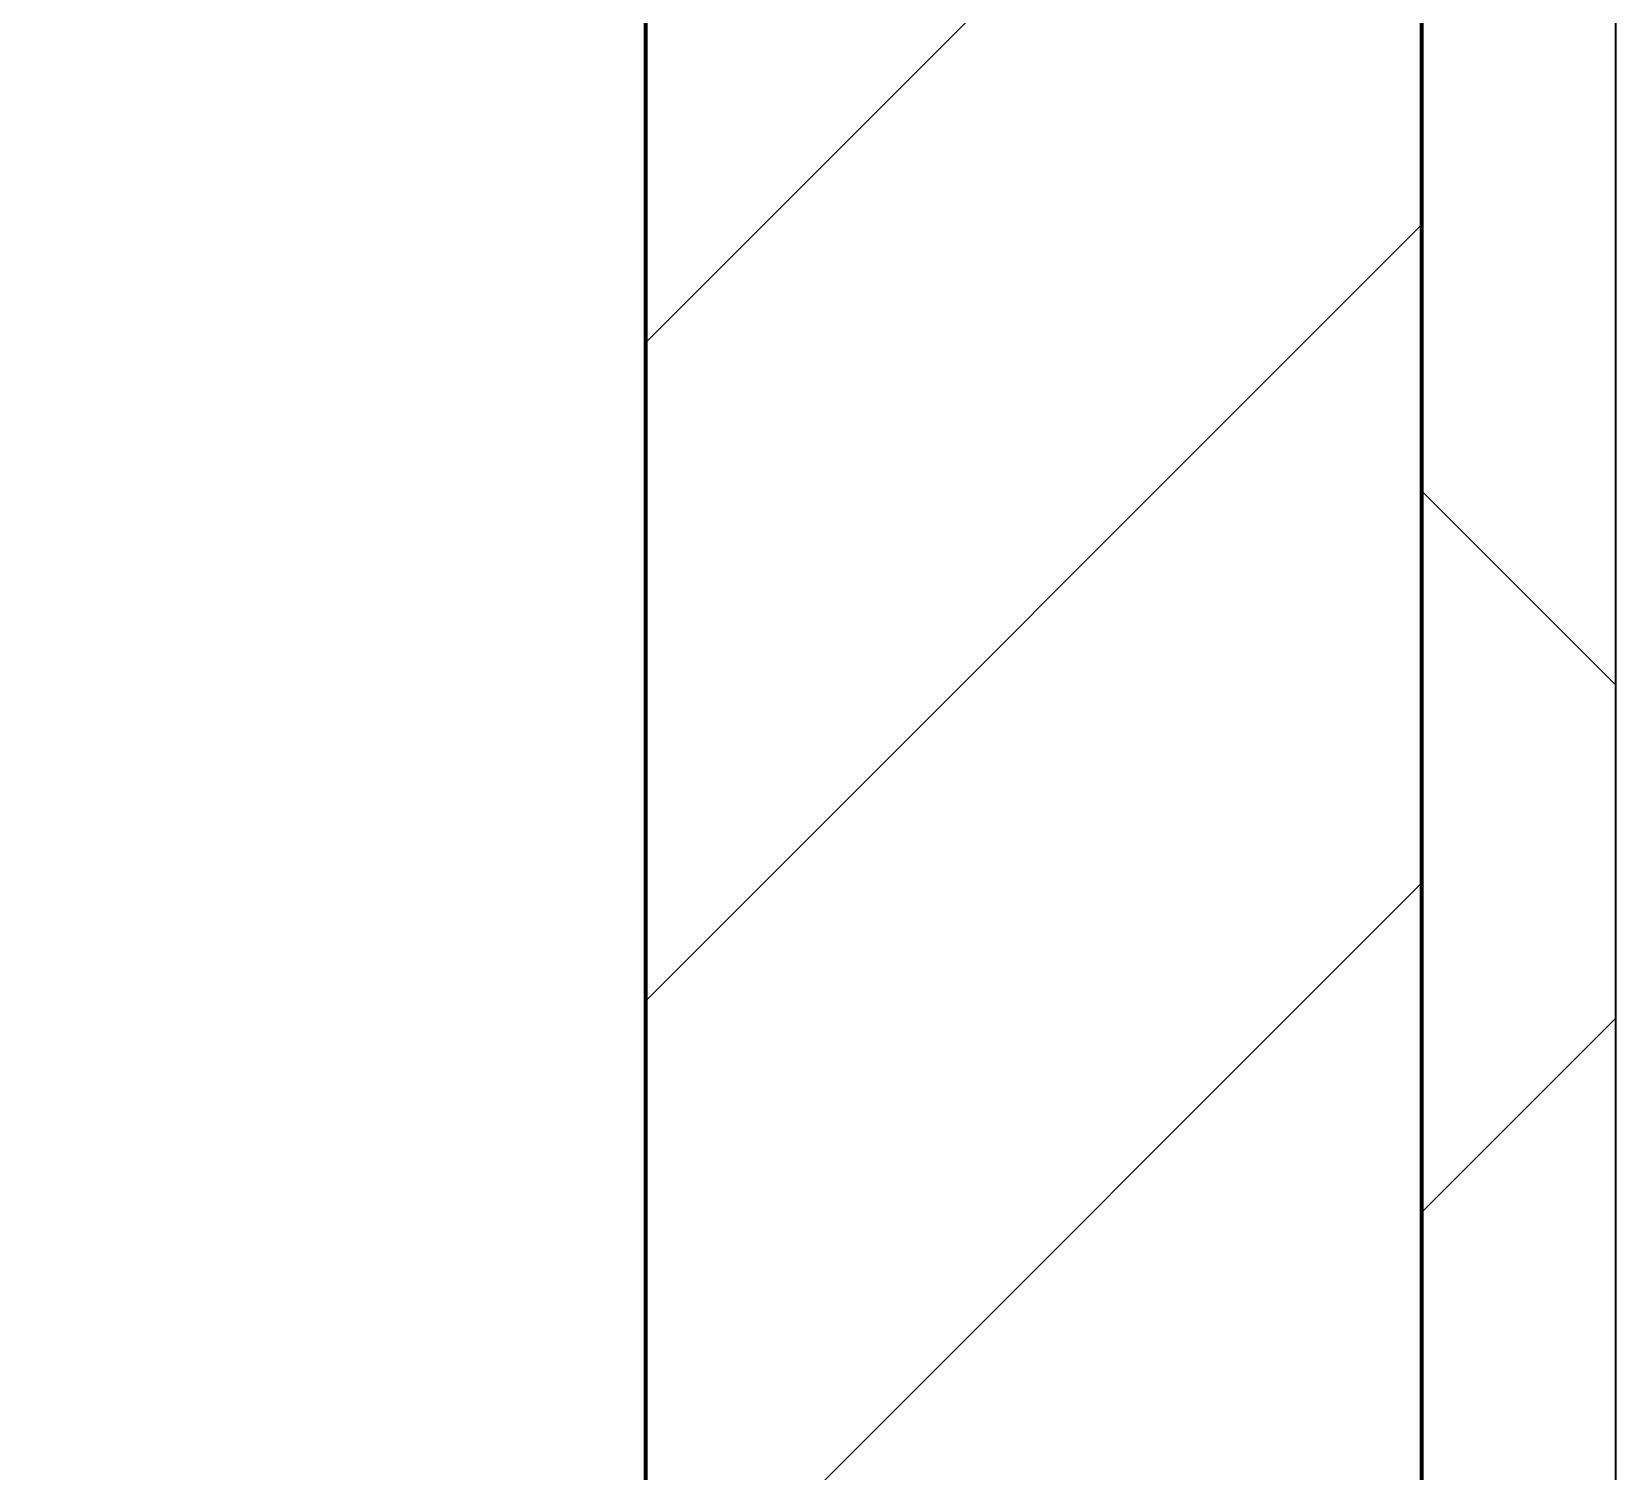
# Model space of a CAD drawing. Header units: millimetres. Extents: x -853432 to -773672, y -18171 to 22484.
# Drawn here: x -820765.7 to -820357.4, y 5568 to 5939.1 of the extents above; entities that cross this region are included whole.
import ezdxf

# ---------------------------------------------------------------- set-up
doc = ezdxf.new("R2010")
doc.units = ezdxf.units.MM
for name, color, linetype, lineweight in [('A-CLNG', 2, 'Continuous', 9), ('A-CLNG-PATT', 2, 'Continuous', 9), ('A-GLAZ-CURT', 2, 'Continuous', 9), ('A-WALL', 5, 'Continuous', 35), ('A-WALL-FNSH', 2, 'Continuous', 35), ('A-WALL-PATT', 1, 'Continuous', 35)]:
    doc.layers.add(name, color=color, linetype=linetype, lineweight=lineweight)

# ---------------------------------------------------------------- blocks, each defined once
blk = doc.blocks.new('PPLS-PP19_Custom Tile Pattern - Custom Tile Pattern-V186-4251-01 ENLARGED CONCOURSE LEVEL - REFLECTED CEILING PLAN - SHEET 2')
at = {"layer": 'A-GLAZ-CURT'}
for p, q in [((-300, 0), (300, 0)), ((300, 0), (-300, 0)), ((195.99, 0), (199.65, 0)), ((199.65, 0), (195.99, 0)), ((199.74, 0), (213.31, 0)), ((213.31, 0), (199.74, 0)), ((230.06, 0), (300, 0)), ((-300, -50), (300, -50)), ((300, -50), (-300, -50))]:
    blk.add_line(p, q, dxfattribs=at)
for points, knots in [([(94.4, 0), (94.4, 0), (94.64, 0), (99.11, 0), (108.97, 0), (120.79, 0), (139.94, 0), (163.31, 0), (185.23, 0), (193.62, 0), (194.69, 0), (194.79, 0)], [-2348.345796, -2348.345796, -2348.345796, -2348.345796, -2310.419338, -2233.599744, -2052.234781, -1843.028543, -1530.39897, -1095.004608, -529.74427, -295.064701, -265.121568, -265.121568, -265.121568, -265.121568]), ([(193.8, 0), (193.33, 0), (190.11, 0), (183.13, 0), (171, 0), (161.95, 0), (161.28, 0), (158.35, 0), (157.85, 0), (157.77, 0)], [-11665.349007, -11665.349007, -11665.349007, -11665.349007, -11565.880756, -11105.624034, -10839.086983, -10768.332124, -10666.779182, -10580.760289, -10550.278881, -10550.278881, -10550.278881, -10550.278881]), ([(300, 0), (286.53, 0), (254.22, 0), (207.11, 0), (177.41, 0), (159.34, 0), (158.33, 0), (158.3, 0)], [-285.253232, -285.253232, -285.253232, -285.253232, -244.693688, -187.987675, -143.776725, -129.632772, -123.352749, -123.352749, -123.352749, -123.352749]), ([(159.07, 0), (159.13, 0), (160.84, 0), (165.21, 0), (174.15, 0), (184.79, 0), (195.97, 0), (199.47, 0)], [-115.643202, -115.643202, -115.643202, -115.643202, -114.681583, -87.660824, -65.295536, -41.623857, -30.838187, -30.838187, -30.838187, -30.838187]), ([(162.75, 0), (165.4, 0), (170.91, 0), (172.61, 0), (172.61, 0)], [-111.264224, -111.264224, -111.264224, -111.264224, -56.742688, -19.085662, -19.085662, -19.085662, -19.085662]), ([(247.1, 0), (246.76, 0), (245.04, 0), (238.34, 0), (226.56, 0), (221.1, 0), (200.27, 0), (182.99, 0), (174.27, 0), (169.67, 0), (168.99, 0)], [-9649.085549, -9649.085549, -9649.085549, -9649.085549, -9581.591397, -9406.094246, -9221.510254, -9016.44624, -8717.832359, -8253.978395, -8152.463617, -8069.855175, -8069.855175, -8069.855175, -8069.855175]), ([(215.22, 0), (214.62, 0), (210.55, 0), (203.98, 0), (187.54, 0), (175.3, 0), (169.49, 0)], [-203.825446, -203.825446, -203.825446, -203.825446, -198.527383, -184.406837, -162.427601, -142.916156, -142.916156, -142.916156, -142.916156]), ([(171.51, 0), (176.48, 0), (193.23, 0), (197.81, 0), (199.87, 0), (199.91, 0)], [-7971.819559, -7971.819559, -7971.819559, -7971.819559, -7784.112253, -7606.717214, -7603.647341, -7603.647341, -7603.647341, -7603.647341]), ([(172.07, 0), (177.66, 0), (186.79, 0), (196.16, 0), (199.28, 0)], [-255.364076, -255.364076, -255.364076, -255.364076, -237.955587, -227.252096, -227.252096, -227.252096, -227.252096]), ([(199.75, 0), (201.73, 0), (211.64, 0), (219.42, 0), (230.06, 0)], [-30.545236, -30.545236, -30.545236, -30.545236, -24.459831, 0, 0, 0, 0]), ([(199.78, 0), (200.57, 0), (203.55, 0), (207.47, 0), (213.96, 0), (215.11, 0)], [-226.679336, -226.679336, -226.679336, -226.679336, -223.92608, -215.862851, -208.75215, -208.75215, -208.75215, -208.75215]), ([(200.84, 0), (204.01, 0), (208.96, 0), (213.9, 0), (241.96, 0), (266.73, 0), (281.71, 0), (291.71, 0), (296.52, 0), (297.86, 0), (298.09, 0)], [-7575.738696, -7575.738696, -7575.738696, -7575.738696, -7289.299508, -7042.621073, -6582.165592, -6068.460911, -5766.029927, -5566.724884, -5280.360606, -5199.253518, -5199.253518, -5199.253518, -5199.253518]), ([(300, 0), (288.22, 0), (262, 0), (230.43, 0), (219.94, 0), (219.02, 0)], [-12528.858583, -12528.858583, -12528.858583, -12528.858583, -11905.454923, -11162.864862, -10856.732305, -10856.732305, -10856.732305, -10856.732305]), ([(219.9, 0), (220.86, 0), (227.84, 0), (242.06, 0), (246.54, 0), (246.96, 0)], [-10670.940496, -10670.940496, -10670.940496, -10670.940496, -10511.382485, -9925.173265, -9834.877357, -9834.877357, -9834.877357, -9834.877357]), ([(284.76, 0), (284.76, 0), (285.09, 0), (287.47, 0), (293.59, 0), (297.76, 0), (300, 0)], [-4110.630118, -4110.630118, -4110.630118, -4110.630118, -4053.389046, -3959.664717, -3862.421465, -3746.95702, -3746.95702, -3746.95702, -3746.95702]), ([(297.38, 0), (295.84, 0), (291.62, 0), (285.38, 0), (284.87, 0)], [-4803.172655, -4803.172655, -4803.172655, -4803.172655, -4358.271401, -4143.037883, -4143.037883, -4143.037883, -4143.037883])]:
    blk.add_open_spline(points, degree=3, knots=knots, dxfattribs=at)
blk.add_open_spline([(195.11, 0), (194.91, 0), (194.44, 0), (193.8, 0)], degree=3, dxfattribs=at)
blk = doc.blocks.new('PPLS-PP19_Custom Tile Pattern - Custom Tile Pattern-V243-4251-01 ENLARGED CONCOURSE LEVEL - REFLECTED CEILING PLAN - SHEET 2')
at = {"layer": 'A-GLAZ-CURT'}
for p, q in [((-300, 0), (300, 0)), ((300, 0), (-300, 0)), ((-293.07, 0), (-275.75, 0)), ((-275.75, 0), (-293.07, 0)), ((-222.32, 0), (-205, 0)), ((-205, 0), (-222.32, 0)), ((-300, -50), (300, -50)), ((300, -50), (-300, -50))]:
    blk.add_line(p, q, dxfattribs=at)
at = {"layer": 'A-GLAZ-CURT', "flags": 128}
for points in [[(-300, 0), (-291.56, 0), (-283.3, 0), (-275.2, 0), (-267.26, 0), (-259.45, 0), (-251.77, 0), (-244.2, 0), (-236.74, 0), (-229.36, 0), (-222.06, 0), (-214.83, 0), (-207.71, 0), (-200.76, 0), (-194.02, 0), (-187.54, 0), (-181.38, 0), (-175.58, 0), (-170.25, 0), (-165.64, 0), (-162.01, 0), (-159.53, 0), (-157.46, 0), (-154.52, 0), (-149.42, 0), (-141.84, 0), (-132.81, 0), (-126.08, 0)], [(-151.11, 0), (-155.53, 0), (-160.27, 0), (-164.95, 0), (-169.65, 0), (-174.47, 0), (-179.49, 0), (-184.81, 0), (-190.44, 0), (-196.37, 0), (-202.58, 0), (-209.04, 0), (-215.73, 0), (-222.63, 0), (-229.72, 0), (-236.97, 0), (-244.39, 0), (-251.96, 0), (-259.67, 0), (-267.51, 0), (-275.48, 0), (-283.55, 0), (-291.73, 0), (-300, 0)], [(-125.17, 0), (-128.55, 0), (-134.16, 0), (-140.03, 0), (-145.5, 0), (-150.63, 0)]]:
    blk.add_lwpolyline(points, dxfattribs=at)
at = {"layer": 'A-GLAZ-CURT'}
for points, knots in [([(-300, 0), (-284.65, 0), (-236.57, 0), (-188.9, 0), (-158.88, 0), (-151.1, 0)], [-5323.127839, -5323.127839, -5323.127839, -5323.127839, -4502.809032, -2700.551212, -1998.47497, -1998.47497, -1998.47497, -1998.47497]), ([(-234.15, 0), (-249.48, 0), (-270.73, 0), (-294.48, 0), (-300, 0)], [-14698.725682, -14698.725682, -14698.725682, -14698.725682, -13729.592194, -13439.944408, -13439.944408, -13439.944408, -13439.944408]), ([(-150.93, 0), (-151.03, 0), (-153, 0), (-158.72, 0), (-174.02, 0), (-185.59, 0), (-209.77, 0), (-232.01, 0), (-255.22, 0), (-262.59, 0), (-264.9, 0), (-265.4, 0)], [-2490.456042, -2490.456042, -2490.456042, -2490.456042, -2477.344047, -2237.412286, -2029.680487, -1755.085331, -1400.429864, -858.079193, -543.655514, -208.940337, 0, 0, 0, 0]), ([(-258.6, 0), (-257.91, 0), (-254.26, 0), (-245.25, 0), (-237.43, 0), (-234.15, 0)], [-5722.54675, -5722.54675, -5722.54675, -5722.54675, -5657.471696, -5413.335975, -5234.401368, -5234.401368, -5234.401368, -5234.401368]), ([(-110.38, 0), (-117.97, 0), (-147.79, 0), (-189.91, 0), (-227.29, 0), (-234.14, 0)], [-17895.283523, -17895.283523, -17895.283523, -17895.283523, -17136.203329, -15131.813646, -14699.061984, -14699.061984, -14699.061984, -14699.061984]), ([(-133.82, 0), (-135.51, 0), (-137.8, 0), (-149.31, 0), (-162.01, 0), (-177.91, 0), (-199.46, 0), (-216.65, 0), (-231.26, 0), (-233.46, 0), (-234, 0)], [-2731.647847, -2731.647847, -2731.647847, -2731.647847, -2418.507304, -2308.929706, -2113.765672, -1763.376603, -1422.553702, -978.033455, -846.069444, -682.911962, -682.911962, -682.911962, -682.911962]), ([(-233.54, 0), (-229.78, 0), (-222.71, 0), (-213.1, 0), (-200.2, 0), (-185.8, 0), (-171.77, 0), (-158.7, 0), (-157.22, 0)], [-5223.264148, -5223.264148, -5223.264148, -5223.264148, -5017.494783, -4832.723979, -4666.091899, -4349.945572, -4000.813434, -3840.635403, -3840.635403, -3840.635403, -3840.635403]), ([(-233.49, 0), (-233.44, 0), (-232.38, 0), (-230.74, 0), (-225.3, 0), (-223.63, 0)], [-455.274641, -455.274641, -455.274641, -455.274641, -440.605512, -119.536984, 0, 0, 0, 0]), ([(-223.63, 0), (-219.39, 0), (-206.17, 0), (-188.58, 0), (-169.02, 0), (-157.93, 0), (-152.01, 0)], [-5463.295695, -5463.295695, -5463.295695, -5463.295695, -5161.076232, -4739.070012, -4465.409639, -4149.119819, -4149.119819, -4149.119819, -4149.119819]), ([(-151.1, 0), (-145.61, 0), (-136.61, 0), (-127.33, 0), (-124.19, 0), (-123.43, 0), (-123.28, 0)], [-4132.946956, -4132.946956, -4132.946956, -4132.946956, -3839.893365, -3647.167523, -3488.92562, -3439.852845, -3439.852845, -3439.852845, -3439.852845]), ([(-151.06, 0), (-150.06, 0), (-147.11, 0), (-143.57, 0), (-138.62, 0)], [-3456.571863, -3456.571863, -3456.571863, -3456.571863, -3371.022232, -3227.460399, -3227.460399, -3227.460399, -3227.460399]), ([(-151.03, 0), (-140.01, 0), (-125.19, 0), (-114.4, 0), (-109.66, 0)], [-1996.172939, -1996.172939, -1996.172939, -1996.172939, -1002.059161, -484.171718, -484.171718, -484.171718, -484.171718]), ([(-118.78, 0), (-121.86, 0), (-126.28, 0), (-136.96, 0), (-147.46, 0), (-150.03, 0), (-150.57, 0)], [-5938.474035, -5938.474035, -5938.474035, -5938.474035, -5700.061948, -5508.838257, -5298.784692, -5196.16478, -5196.16478, -5196.16478, -5196.16478]), ([(-150.34, 0), (-150.07, 0), (-147.75, 0), (-142.6, 0), (-127.26, 0), (-107.3, 0), (-90.42, 0), (-75.26, 0), (-68.41, 0), (-65.12, 0), (-63.63, 0)], [-4948.728362, -4948.728362, -4948.728362, -4948.728362, -4883.323924, -4440.880425, -4054.690705, -3793.097032, -3402.597032, -3144.956779, -3050.982048, -2969.237017, -2969.237017, -2969.237017, -2969.237017]), ([(-137.88, 0), (-140.56, 0), (-147.2, 0), (-147.65, 0), (-150.23, 0)], [-3187.727384, -3187.727384, -3187.727384, -3187.727384, -2919.378265, -2523.617513, -2523.617513, -2523.617513, -2523.617513]), ([(-110.5, 0), (-119.91, 0), (-131.23, 0), (-147.74, 0), (-149.07, 0)], [-6974.689771, -6974.689771, -6974.689771, -6974.689771, -6449.282163, -6277.220794, -6277.220794, -6277.220794, -6277.220794]), ([(-148.23, 0), (-146.94, 0), (-140.15, 0), (-137.28, 0), (-133.93, 0), (-128.78, 0), (-126.5, 0)], [-6162.058746, -6162.058746, -6162.058746, -6162.058746, -6017.569127, -5560.701257, -5364.112219, -5231.017328, -5231.017328, -5231.017328, -5231.017328]), ([(-109.58, 0), (-115.25, 0), (-125.04, 0), (-139.03, 0), (-146.11, 0), (-146.95, 0)], [-1244.864768, -1244.864768, -1244.864768, -1244.864768, -945.742622, -741.901385, -489.130243, -489.130243, -489.130243, -489.130243]), ([(-146.69, 0), (-146.59, 0), (-145.49, 0), (-135.69, 0), (-128.29, 0), (-125.15, 0)], [-420.34245, -420.34245, -420.34245, -420.34245, -406.956646, -290.263673, 0, 0, 0, 0]), ([(-127.41, 0), (-131.63, 0), (-133.16, 0), (-134.09, 0), (-134.15, 0)], [-8540.990293, -8540.990293, -8540.990293, -8540.990293, -8266.114998, -8246.473386, -8246.473386, -8246.473386, -8246.473386]), ([(-134.15, 0), (-133.32, 0), (-130.31, 0), (-121.04, 0), (-112.34, 0), (-109.6, 0)], [-7657.439573, -7657.439573, -7657.439573, -7657.439573, -7293.749979, -6839.55839, -6642.87302, -6642.87302, -6642.87302, -6642.87302]), ([(-120.13, 0), (-120.14, 0), (-120.24, 0), (-121.3, 0), (-129.25, 0), (-133.82, 0)], [-2933.992132, -2933.992132, -2933.992132, -2933.992132, -2920.575025, -2840.280255, -2731.647847, -2731.647847, -2731.647847, -2731.647847]), ([(-113.43, 0), (-113.44, 0), (-113.96, 0), (-119.73, 0), (-125.43, 0), (-127.03, 0), (-127.41, 0)], [-328.499627, -328.499627, -328.499627, -328.499627, -282.672656, -98.539552, -24.539552, 0, 0, 0, 0]), ([(-126.5, 0), (-122.44, 0), (-108.71, 0), (-86.68, 0), (-63.44, 0), (-54.4, 0), (-48.53, 0), (-30.79, 0), (-18.03, 0), (8.61, 0), (15.02, 0), (22.91, 0), (31, 0), (39.04, 0), (51.19, 0), (58.74, 0), (61.34, 0), (61.45, 0)], [-5231.017328, -5231.017328, -5231.017328, -5231.017328, -4994.692869, -4542.524482, -4008.285538, -3689.699207, -3546.54457, -3315.260113, -2864.387349, -2439.246196, -2084.094819, -1956.422387, -1818.904206, -1645.594513, -1443.202566, -1228.752106, -1120.932285, -1120.932285, -1120.932285, -1120.932285]), ([(-125.15, 0), (-124.93, 0), (-121.96, 0), (-113.01, 0), (-98.9, 0), (-85.29, 0), (-73.12, 0), (-68.22, 0), (-68.06, 0)], [-3362.7396, -3362.7396, -3362.7396, -3362.7396, -3342.215224, -3074.362186, -2902.289527, -2605.247022, -2322.099534, -2312.148896, -2312.148896, -2312.148896, -2312.148896]), ([(-122.08, 0), (-122.01, 0), (-121.69, 0), (-121.2, 0), (-120.88, 0)], [-3136.336417, -3136.336417, -3136.336417, -3136.336417, -3110.304437, -3035.164275, -3035.164275, -3035.164275, -3035.164275]), ([(-36.33, 0), (-36.43, 0), (-37.27, 0), (-45.02, 0), (-46.13, 0), (-60.59, 0), (-81.23, 0), (-99.51, 0), (-114.02, 0), (-117.28, 0), (-118.78, 0)], [-1855.773136, -1855.773136, -1855.773136, -1855.773136, -1810.870157, -1672.078046, -1405.135169, -1060.00838, -740.068933, -229.489605, -116.330425, 0, 0, 0, 0]), ([(-117.74, 0), (-117.19, 0), (-114.78, 0), (-113.43, 0), (-113.43, 0)], [-821.249067, -821.249067, -821.249067, -821.249067, -394.672656, -330.879064, -330.879064, -330.879064, -330.879064]), ([(-68.05, 0), (-73.08, 0), (-87.84, 0), (-107.61, 0), (-116.56, 0), (-117.56, 0)], [-2623.999834, -2623.999834, -2623.999834, -2623.999834, -2193.204658, -1433.981041, -985.49888, -985.49888, -985.49888, -985.49888]), ([(-115.82, 0), (-114.96, 0), (-110.41, 0), (-96.78, 0), (-71.33, 0), (-42.53, 0), (-12.78, 0), (4.23, 0), (9.64, 0), (10.14, 0), (10.18, 0)], [-5724.064692, -5724.064692, -5724.064692, -5724.064692, -5430.283136, -5103.229623, -4799.173296, -4065.652676, -3589.737505, -3285.047089, -3066.359526, -3044.715262, -3044.715262, -3044.715262, -3044.715262]), ([(9.32, 0), (9.08, 0), (7.65, 0), (2.57, 0), (-12.23, 0), (-25.64, 0), (-40, 0), (-56.24, 0), (-75.59, 0), (-94, 0), (-112.01, 0), (-114.94, 0), (-115.63, 0)], [-2922.926651, -2922.926651, -2922.926651, -2922.926651, -2882.788014, -2720.818881, -2518.50168, -2125.455881, -1792.521578, -1466.981642, -1208.454564, -789.402658, -501.969187, -243.577221, -243.577221, -243.577221, -243.577221]), ([(-26.75, 0), (-27.82, 0), (-36.18, 0), (-53.55, 0), (-78.2, 0), (-100.01, 0), (-109.36, 0), (-109.6, 0)], [-8718.362214, -8718.362214, -8718.362214, -8718.362214, -8532.293389, -8073.216054, -7508.296369, -7004.680444, -6991.431573, -6991.431573, -6991.431573, -6991.431573]), ([(-72.93, 0), (-75.51, 0), (-86.02, 0), (-99.51, 0), (-109.57, 0)], [-19442.345229, -19442.345229, -19442.345229, -19442.345229, -18935.241197, -17922.264613, -17922.264613, -17922.264613, -17922.264613]), ([(-108.92, 0), (-103.47, 0), (-89.79, 0), (-77.5, 0), (-70.12, 0), (-68.03, 0)], [-6626.630399, -6626.630399, -6626.630399, -6626.630399, -6236.997189, -5713.340575, -5468.501968, -5468.501968, -5468.501968, -5468.501968]), ([(-86.16, 0), (-91.37, 0), (-98.66, 0), (-106.52, 0), (-108.66, 0)], [-1681.3698, -1681.3698, -1681.3698, -1681.3698, -1374.161226, -1261.02735, -1261.02735, -1261.02735, -1261.02735]), ([(-91.46, 0), (-90.09, 0), (-84.7, 0), (-77.43, 0), (-72.73, 0), (-72.64, 0), (-72.64, 0)], [-19832.387487, -19832.387487, -19832.387487, -19832.387487, -19753.885894, -19541.04734, -19478.625389, -19471.062469, -19471.062469, -19471.062469, -19471.062469]), ([(-68.48, 0), (-68.89, 0), (-74.82, 0), (-80.63, 0), (-86.16, 0)], [-2031.655175, -2031.655175, -2031.655175, -2031.655175, -2007.031671, -1681.3698, -1681.3698, -1681.3698, -1681.3698]), ([(-29.03, 0), (-33.97, 0), (-43.74, 0), (-56.37, 0), (-71.66, 0), (-77.83, 0), (-82.66, 0), (-83.28, 0), (-83.28, 0)], [-2680.714891, -2680.714891, -2680.714891, -2680.714891, -2413.671296, -2161.752162, -2006.592567, -1646.621388, -1424.436217, -1393.971743, -1393.971743, -1393.971743, -1393.971743]), ([(-83.28, 0), (-83.28, 0), (-82.91, 0), (-76.41, 0), (-71.37, 0), (-68.03, 0)], [-1393.4169, -1393.4169, -1393.4169, -1393.4169, -1353.722004, -1274.333717, -1086.367051, -1086.367051, -1086.367051, -1086.367051]), ([(-36.62, 0), (-36.62, 0), (-40.35, 0), (-44.32, 0), (-55.14, 0), (-65.41, 0), (-67.91, 0)], [-4069.478503, -4069.478503, -4069.478503, -4069.478503, -3858.647035, -3538.256648, -2842.901703, -2627.997013, -2627.997013, -2627.997013, -2627.997013]), ([(-67.52, 0), (-64.94, 0), (-61.84, 0), (-60.36, 0), (-59.97, 0)], [-5448.562773, -5448.562773, -5448.562773, -5448.562773, -5140.470607, -5006.787413, -5006.787413, -5006.787413, -5006.787413]), ([(-67.35, 0), (-59.93, 0), (-48.14, 0), (-36.49, 0), (-33.57, 0), (-29.94, 0), (-28.57, 0)], [-1073.56893, -1073.56893, -1073.56893, -1073.56893, -651.549973, -296.515819, -83.513472, 0, 0, 0, 0]), ([(-66.39, 0), (-66.39, 0), (-63.63, 0), (-53.63, 0), (-34.42, 0), (-29.82, 0), (-29.19, 0)], [-2493.31794, -2493.31794, -2493.31794, -2493.31794, -2315.303971, -1809.437387, -963.711516, -666.19313, -666.19313, -666.19313, -666.19313]), ([(31.18, 0), (25.97, 0), (11.99, 0), (-16.92, 0), (-47.42, 0), (-65.77, 0), (-66.37, 0), (-66.38, 0)], [-4496.803627, -4496.803627, -4496.803627, -4496.803627, -4222.080604, -3745.412743, -2981.410125, -2542.574734, -2498.224237, -2498.224237, -2498.224237, -2498.224237]), ([(-63.63, 0), (-61.49, 0), (-57.39, 0), (-54.49, 0), (-45.2, 0), (-40.79, 0), (-40.46, 0), (-40.44, 0)], [-2969.237017, -2969.237017, -2969.237017, -2969.237017, -2851.217951, -2734.127174, -2474.780881, -2410.990208, -2350.645972, -2350.645972, -2350.645972, -2350.645972]), ([(-58.83, 0), (-58.37, 0), (-57.29, 0), (-54.23, 0), (-46.33, 0), (-42.62, 0), (-41.76, 0)], [-4859.52896, -4859.52896, -4859.52896, -4859.52896, -4680.891996, -4469.85053, -4321.566175, -4270.495146, -4270.495146, -4270.495146, -4270.495146])]:
    blk.add_open_spline(points, degree=3, knots=knots, dxfattribs=at)
for points in [[(-152.35, 0), (-151.95, 0), (-151.54, 0), (-151.11, 0)], [(-108.52, 0), (-104.31, 0), (-99.2, 0), (-91.46, 0)], [(-68.04, 0), (-66.88, 0), (-65.82, 0), (-65.07, 0)], [(-63.96, 0), (-64.09, 0), (-65.88, 0), (-68, 0)]]:
    blk.add_open_spline(points, degree=3, dxfattribs=at)
blk = doc.blocks.new('*U1099')
at = {"layer": 'A-CLNG'}
for p, q in [((15275, 500), (15275, 6365)), ((15275, 6365), (15275, 500))]:
    blk.add_line(p, q, dxfattribs=at)
at = {"layer": 'A-GLAZ-CURT', "rotation": 270}
for name, p in [('PPLS-PP19_Custom Tile Pattern - Custom Tile Pattern-V186-4251-01 ENLARGED CONCOURSE LEVEL - REFLECTED CEILING PLAN - SHEET 2', (15525, 2532.5)), ('PPLS-PP19_Custom Tile Pattern - Custom Tile Pattern-V243-4251-01 ENLARGED CONCOURSE LEVEL - REFLECTED CEILING PLAN - SHEET 2', (15525, 1932.5))]:
    blk.add_blockref(name, p, dxfattribs=at)

msp = doc.modelspace()

# ---------------------------------------------------------------- hatches: boundary and pattern name
at = {"layer": 'A-CLNG-PATT', "lineweight": 25}
h = msp.add_hatch(dxfattribs=at)
h.set_pattern_fill('FP_3', color=256, style=0, pattern_type=2)
h.set_pattern_definition([(0, (-828994.9, 9611.5), (0, -600), []), (270, (-828994.9, 9611.5), (-600, -4e-14), [])])
h.paths.add_polyline_path([(-825607.37, 3279.03), (-825607.36, 4079.03), (-823357.38, 4079.03), (-823357.37, 4079.02), (-820607.37, 4079.02), (-820607.37, 9944.02), (-828382.37, 9944.02), (-828382.37, 4068.8), (-827592.59, 3279.03), (-827310.79, 3279.03)])
h.paths.add_polyline_path([(-825994.87, 4811.52), (-825994.87, 5411.52), (-824794.87, 5411.52), (-824794.87, 4811.52), (-825607.37, 4811.52)])
h.paths.add_polyline_path([(-824194.87, 4811.52), (-824194.87, 5411.52), (-822994.87, 5411.52), (-822994.87, 4811.52)])
h.paths.add_polyline_path([(-822394.87, 4811.52), (-822394.87, 5411.52), (-821194.87, 5411.52), (-821194.87, 4811.52)])
h.paths.add_polyline_path([(-827592.59, 4811.52), (-827794.87, 4811.52), (-827794.87, 5411.52), (-826594.87, 5411.52), (-826594.87, 4811.52), (-827310.79, 4811.52)])
h.paths.add_polyline_path([(-821194.87, 6011.52), (-822394.87, 6011.52), (-822394.87, 6611.52), (-821194.87, 6611.52), (-821194.87, 6410.07)])
h.paths.add_polyline_path([(-825994.87, 6011.52), (-825994.87, 6611.52), (-824794.87, 6611.52), (-824794.87, 6011.52), (-825104.62, 6011.52)])
h.paths.add_polyline_path([(-826594.87, 6011.52), (-827794.87, 6011.52), (-827794.87, 6611.52), (-826594.87, 6611.52), (-826594.87, 6410.07)])
h.paths.add_polyline_path([(-824194.87, 6011.52), (-824194.87, 6611.52), (-822994.87, 6611.52), (-822994.87, 6011.52)])
h.paths.add_polyline_path([(-824506.64, 6858.38), (-824509.84, 6858.38), (-824532.29, 6869.19), (-824548.12, 6889.98), (-824553.07, 6914.29), (-824547.83, 6937.27), (-824532.29, 6956.76), (-824508.87, 6967.57), (-824484.12, 6967.19), (-824462.46, 6956.76), (-824446.62, 6935.98), (-824441.37, 6912.98), (-824446.92, 6888.68), (-824462.46, 6869.19), (-824485.87, 6858.38), (-824497.37, 6858.38)])
h.paths.add_polyline_path([(-825994.87, 7211.52), (-825994.87, 7811.52), (-824794.87, 7811.52), (-824794.87, 7211.52), (-825104.62, 7211.52)])
h.paths.add_polyline_path([(-826594.87, 7211.52), (-827794.87, 7211.52), (-827794.87, 7811.52), (-826594.87, 7811.52), (-826594.87, 7738.85)])
h.paths.add_polyline_path([(-822994.87, 7211.52), (-824194.87, 7211.52), (-824194.87, 7811.52), (-822994.87, 7811.52), (-822994.87, 7738.85)])
h.paths.add_polyline_path([(-821194.87, 7211.52), (-822394.87, 7211.52), (-822394.87, 7811.52), (-821194.87, 7811.52), (-821194.87, 7738.85)])
h.paths.add_polyline_path([(-824794.87, 8411.52), (-825994.87, 8411.52), (-825994.87, 9011.52), (-824794.87, 9011.52)])
h.paths.add_polyline_path([(-826594.87, 8411.52), (-827794.87, 8411.52), (-827794.87, 9011.52), (-826594.87, 9011.52)])
h.paths.add_polyline_path([(-822394.87, 8411.52), (-822394.87, 9011.52), (-821194.87, 9011.52), (-821194.87, 8411.52), (-821795.36, 8411.52)])
h.paths.add_polyline_path([(-822994.87, 8411.52), (-824194.87, 8411.52), (-824194.87, 9011.52), (-822994.87, 9011.52)])
at = {"layer": 'A-WALL-PATT', "lineweight": 9}
h = msp.add_hatch(dxfattribs=at)
h.set_pattern_fill('FP_2', color=256, style=0, pattern_type=2)
h.set_pattern_definition([(45, (0, 0), (-84.852814, 84.852814), [])])
h.paths.add_polyline_path([(-820407.37, 3879.02), (-820407.37, 9944.02), (-820607.37, 9944.02), (-820607.37, 3879.02)])
h = msp.add_hatch(dxfattribs=at)
h.set_pattern_fill('FP_4', color=256, style=0, pattern_type=2)
h.set_pattern_definition([(45, (0, 0), (-212.13203, 212.13203), []), (135, (0, 0), (-212.13203, -212.13203), [])])
h.paths.add_polyline_path([(-820357.37, 3879.02), (-820357.37, 9944.02), (-820407.37, 9944.02), (-820407.37, 3879.02)])

# ---------------------------------------------------------------- linework, layer by layer
at = {"layer": 'A-WALL', "color": 7, "lineweight": 70}
for p, q in [((-820607.37, 4079.02), (-820607.37, 9944.02)), ((-820407.37, 9894.02), (-820407.37, 3879.02))]:
    msp.add_line(p, q, dxfattribs=at)
at = {"layer": 'A-WALL-FNSH', "color": 250}
for p, q in [((-820407.37, 3879.02), (-820407.37, 9944.02)), ((-820357.37, 9944.02), (-820357.37, 3879.02))]:
    msp.add_line(p, q, dxfattribs=at)

# ---------------------------------------------------------------- block references
msp.add_blockref('*U1099', (-835882.37, 3579.02))

doc.saveas('drawing.dxf')
